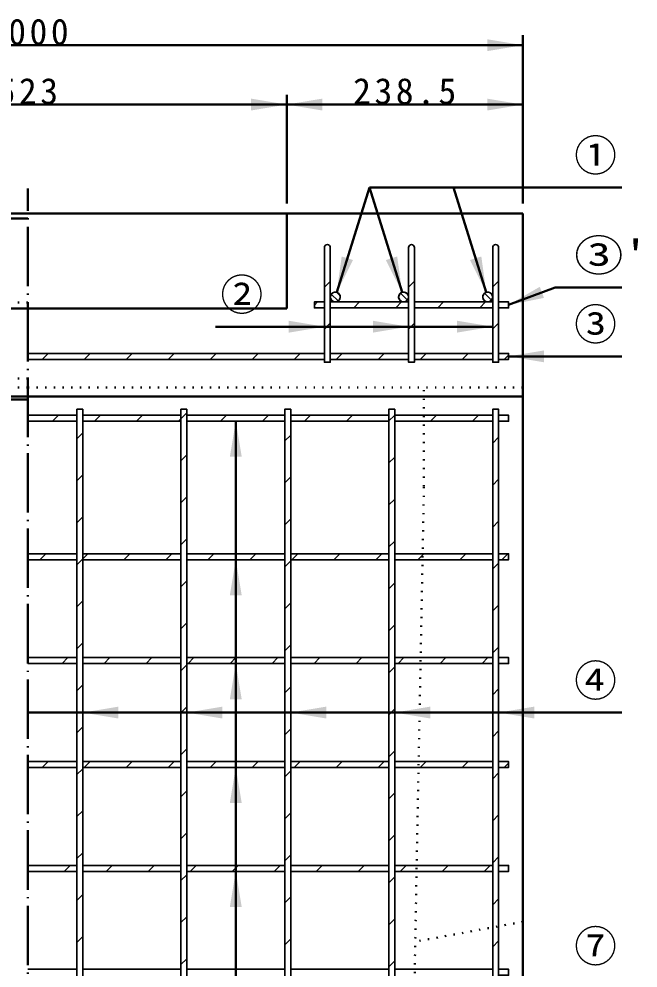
# Model space of a CAD drawing. Units: millimetres, scale not verified. Extents: x -2102 to 2102, y -1485 to 1485.
# Drawn here: x 403 to 1028, y -761 to 198 of the extents above; entities that cross this region are included whole.
import ezdxf
from ezdxf.enums import TextEntityAlignment as Align

# ---------------------------------------------------------------- set-up
doc = ezdxf.new("R2010")
doc.units = ezdxf.units.MM
doc.header["$LTSCALE"] = 5
doc.linetypes.add('DOTTED', pattern=[1.75, 0.25, -1.5])
doc.linetypes.add('LONG_DASHED_DOTTED', pattern=[15.25, 12, -1.5, 0.25, -1.5])
doc.layers.add('0-0_V-nasSTD', color=7, linetype='Continuous', lineweight=35)
doc.layers.add('0-1_0', color=7, linetype='Continuous', lineweight=50)
doc.styles.add('ＭＳ ゴシック', font='')
doc.styles.get('ＭＳ ゴシック').set_extended_font_data('MS Gothic')

msp = doc.modelspace()

# ---------------------------------------------------------------- linework, layer by layer
at = {"layer": '0-0_V-nasSTD', "lineweight": 50}
for p, q in [((756.606, 27.527), (723.592, -78.482)), ((756.606, 27.527), (789.619, -78.482)), ((756.606, 27.527), (1011.606, 27.527)), ((841.606, 27.527), (874.619, -78.482)), ((897.106, -91.256), (944.136, -73.559)), ((944.136, -73.559), (1011.606, -73.559)), ((881.106, -113.256), (601.106, -113.256)), ((897.106, -143.256), (1011.606, -143.256)), ((621.606, -1169.756), (621.606, -208.756)), ((1011.606, -503.256), (411.606, -503.256))]:
    msp.add_line(p, q, dxfattribs=at)
at = {"layer": '0-0_V-nasSTD'}
for p, q in [((711.106, -33.256), (711.106, -80.256)), ((717.106, -75.256), (717.106, -33.256)), ((802.106, -80.256), (802.106, -33.256)), ((887.106, -80.256), (887.106, -33.256)), ((881.106, -73.131), (887.106, -67.131)), ((711.106, -73.425), (717.106, -67.425)), ((796.106, -73.278), (802.106, -67.278)), ((718.087, -80.281), (725.08, -87.275)), ((723.27, -78.393), (726.968, -82.091)), ((786.405, -84.96), (789.402, -87.956)), ((787.919, -79.403), (794.959, -86.442)), ((796.106, -86.256), (796.106, -140.256)), ((871.5, -85.202), (874.16, -87.861)), ((872.839, -79.47), (879.891, -86.522)), ((701.106, -91.425), (704.275, -88.256)), ((717.106, -94.256), (796.106, -94.256)), ((789.032, -88.256), (724.16, -88.256)), ((740.701, -94.256), (746.701, -88.256)), ((783.128, -94.256), (789.128, -88.256)), ((874.048, -88.256), (802.106, -88.256)), ((881.106, -94.256), (802.106, -94.256)), ((825.554, -94.256), (831.554, -88.256)), ((867.981, -94.256), (873.981, -88.256)), ((711.106, -115.851), (717.106, -109.851)), ((796.106, -115.704), (802.106, -109.704)), ((881.106, -115.557), (887.106, -109.557)), ((426.143, -146.256), (432.143, -140.256)), ((468.569, -146.256), (474.569, -140.256)), ((510.996, -146.256), (516.996, -140.256)), ((553.422, -146.256), (559.422, -140.256)), ((595.848, -146.256), (601.848, -140.256)), ((638.275, -146.256), (644.275, -140.256)), ((680.701, -146.256), (686.701, -140.256)), ((723.128, -146.256), (729.128, -140.256)), ((765.554, -146.256), (771.554, -140.256)), ((807.981, -146.256), (813.981, -140.256)), ((850.407, -146.256), (856.407, -140.256)), ((892.833, -146.256), (897.106, -141.983)), ((411.606, -146.256), (711.106, -146.256)), ((461.106, -196.756), (461.106, -1086.756)), ((461.106, -196.756), (467.106, -196.756)), ((467.106, -196.756), (467.106, -1086.756)), ((563.799, -208.756), (572.106, -200.449)), ((566.106, -196.756), (566.106, -1086.756)), ((566.106, -196.756), (572.106, -196.756)), ((572.106, -196.756), (572.106, -1086.756)), ((671.106, -196.756), (671.106, -1086.756)), ((671.106, -196.756), (677.106, -196.756)), ((677.106, -196.756), (677.106, -1086.756)), ((776.106, -196.756), (776.106, -1086.756)), ((776.106, -196.756), (782.106, -196.756)), ((782.106, -196.756), (782.106, -1086.756)), ((881.106, -196.756), (881.106, -1086.756)), ((881.106, -196.756), (887.106, -196.756)), ((887.106, -196.756), (887.106, -1086.756)), ((461.106, -202.756), (411.606, -202.756)), ((461.106, -208.756), (411.606, -208.756)), ((436.52, -208.756), (442.52, -202.756)), ((566.106, -202.756), (467.106, -202.756)), ((566.106, -208.756), (467.106, -208.756)), ((478.946, -208.756), (484.946, -202.756)), ((521.373, -208.756), (527.373, -202.756)), ((671.106, -202.756), (572.106, -202.756)), ((671.106, -208.756), (572.106, -208.756)), ((606.226, -208.756), (612.226, -202.756)), ((648.652, -208.756), (654.652, -202.756)), ((776.106, -202.756), (677.106, -202.756)), ((776.106, -208.756), (677.106, -208.756)), ((691.078, -208.756), (697.078, -202.756)), ((733.505, -208.756), (739.505, -202.756)), ((775.931, -208.756), (782.106, -202.581)), ((881.106, -202.756), (782.106, -202.756)), ((881.106, -208.756), (782.106, -208.756)), ((818.358, -208.756), (824.358, -202.756)), ((860.784, -208.756), (866.784, -202.756)), ((887.106, -202.756), (897.106, -202.756)), ((887.106, -208.756), (897.106, -208.756)), ((897.106, -202.756), (897.106, -208.756)), ((461.106, -226.596), (467.106, -220.596)), ((671.106, -228.728), (677.106, -222.728)), ((881.106, -230.861), (887.106, -224.861)), ((566.106, -248.876), (572.106, -242.876)), ((776.106, -251.008), (782.106, -245.008)), ((461.106, -269.023), (467.106, -263.023)), ((671.106, -271.155), (677.106, -265.155)), ((881.106, -273.287), (887.106, -267.287)), ((566.106, -291.302), (572.106, -285.302)), ((776.106, -293.434), (782.106, -287.434)), ((461.106, -311.449), (467.106, -305.449)), ((671.106, -313.581), (677.106, -307.581)), ((881.106, -315.713), (887.106, -309.713)), ((566.106, -333.728), (572.106, -327.728)), ((776.106, -335.861), (782.106, -329.861)), ((461.106, -342.756), (411.606, -342.756)), ((423.799, -348.756), (429.799, -342.756)), ((461.106, -353.876), (472.226, -342.756)), ((566.106, -342.756), (467.106, -342.756)), ((508.652, -348.756), (514.652, -342.756)), ((551.078, -348.756), (557.078, -342.756)), ((671.106, -342.756), (572.106, -342.756)), ((593.505, -348.756), (599.505, -342.756)), ((635.931, -348.756), (641.931, -342.756)), ((776.106, -342.756), (677.106, -342.756)), ((678.358, -348.756), (684.358, -342.756)), ((720.784, -348.756), (726.784, -342.756)), ((763.21, -348.756), (769.21, -342.756)), ((881.106, -342.756), (782.106, -342.756)), ((805.637, -348.756), (811.637, -342.756)), ((848.063, -348.756), (854.063, -342.756)), ((887.106, -342.756), (897.106, -342.756)), ((890.49, -348.756), (896.49, -342.756)), ((897.106, -342.756), (897.106, -348.756)), ((461.106, -348.756), (411.606, -348.756)), ((566.106, -348.756), (467.106, -348.756)), ((671.106, -348.756), (572.106, -348.756)), ((671.106, -356.008), (677.106, -350.008)), ((776.106, -348.756), (677.106, -348.756)), ((881.106, -348.756), (782.106, -348.756)), ((881.106, -358.14), (887.106, -352.14)), ((887.106, -348.756), (897.106, -348.756)), ((566.106, -376.155), (572.106, -370.155)), ((776.106, -378.287), (782.106, -372.287)), ((461.106, -396.302), (467.106, -390.302)), ((671.106, -398.434), (677.106, -392.434)), ((881.106, -400.566), (887.106, -394.566)), ((566.106, -418.581), (572.106, -412.581)), ((776.106, -420.713), (782.106, -414.713)), ((461.106, -438.728), (467.106, -432.728)), ((671.106, -440.861), (677.106, -434.861)), ((881.106, -442.993), (887.106, -436.993)), ((461.106, -447.756), (411.606, -447.756)), ((446.078, -453.756), (452.078, -447.756)), ((566.106, -447.756), (467.106, -447.756)), ((488.505, -453.756), (494.505, -447.756)), ((530.931, -453.756), (536.931, -447.756)), ((671.106, -447.756), (572.106, -447.756)), ((573.358, -453.756), (579.358, -447.756)), ((615.784, -453.756), (621.784, -447.756)), ((658.21, -453.756), (664.21, -447.756)), ((776.106, -447.756), (677.106, -447.756)), ((700.637, -453.756), (706.637, -447.756)), ((743.063, -453.756), (749.063, -447.756)), ((881.106, -447.756), (782.106, -447.756)), ((785.49, -453.756), (791.49, -447.756)), ((827.916, -453.756), (833.916, -447.756)), ((870.342, -453.756), (876.342, -447.756)), ((887.106, -447.756), (897.106, -447.756)), ((897.106, -447.756), (897.106, -453.756)), ((461.106, -453.756), (411.606, -453.756)), ((566.106, -453.756), (467.106, -453.756)), ((566.106, -461.008), (572.106, -455.008)), ((671.106, -453.756), (572.106, -453.756)), ((776.106, -453.756), (677.106, -453.756)), ((776.106, -463.14), (782.106, -457.14)), ((881.106, -453.756), (782.106, -453.756)), ((887.106, -453.756), (897.106, -453.756)), ((461.106, -481.155), (467.106, -475.155)), ((671.106, -483.287), (677.106, -477.287)), ((881.106, -485.419), (887.106, -479.419)), ((566.106, -503.434), (572.106, -497.434)), ((776.106, -505.566), (782.106, -499.566)), ((461.106, -523.581), (467.106, -517.581)), ((671.106, -525.713), (677.106, -519.713)), ((881.106, -527.845), (887.106, -521.845)), ((566.106, -545.861), (572.106, -539.861)), ((776.106, -547.993), (782.106, -541.993)), ((461.106, -552.756), (411.606, -552.756)), ((425.931, -558.756), (431.931, -552.756)), ((566.106, -552.756), (467.106, -552.756)), ((468.358, -558.756), (474.358, -552.756)), ((510.784, -558.756), (516.784, -552.756)), ((553.21, -558.756), (559.21, -552.756)), ((671.106, -552.756), (572.106, -552.756)), ((595.637, -558.756), (601.637, -552.756)), ((638.063, -558.756), (644.063, -552.756)), ((776.106, -552.756), (677.106, -552.756)), ((680.49, -558.756), (686.49, -552.756)), ((722.916, -558.756), (728.916, -552.756)), ((765.342, -558.756), (771.342, -552.756)), ((881.106, -552.756), (782.106, -552.756)), ((807.769, -558.756), (813.769, -552.756)), ((850.195, -558.756), (856.195, -552.756)), ((887.106, -552.756), (897.106, -552.756)), ((892.622, -558.756), (897.106, -554.272)), ((897.106, -552.756), (897.106, -558.756)), ((461.106, -558.756), (411.606, -558.756)), ((461.106, -566.008), (467.106, -560.008)), ((566.106, -558.756), (467.106, -558.756)), ((671.106, -558.756), (572.106, -558.756)), ((671.106, -568.14), (677.106, -562.14)), ((776.106, -558.756), (677.106, -558.756)), ((881.106, -558.756), (782.106, -558.756)), ((881.106, -570.272), (887.106, -564.272)), ((887.106, -558.756), (897.106, -558.756)), ((566.106, -588.287), (572.106, -582.287)), ((776.106, -590.419), (782.106, -584.419)), ((461.106, -608.434), (467.106, -602.434)), ((671.106, -610.566), (677.106, -604.566)), ((881.106, -612.698), (887.106, -606.698)), ((566.106, -630.713), (572.106, -624.713)), ((776.106, -632.845), (782.106, -626.845)), ((461.106, -650.861), (467.106, -644.861)), ((671.106, -652.993), (677.106, -646.993)), ((881.106, -655.125), (887.106, -649.125)), ((461.106, -657.756), (411.606, -657.756)), ((448.21, -663.756), (454.21, -657.756)), ((566.106, -657.756), (467.106, -657.756)), ((490.637, -663.756), (496.637, -657.756)), ((533.063, -663.756), (539.063, -657.756)), ((671.106, -657.756), (572.106, -657.756)), ((575.49, -663.756), (581.49, -657.756)), ((617.916, -663.756), (623.916, -657.756)), ((660.342, -663.756), (666.342, -657.756)), ((776.106, -657.756), (677.106, -657.756)), ((702.769, -663.756), (708.769, -657.756)), ((745.195, -663.756), (751.195, -657.756)), ((881.106, -657.756), (782.106, -657.756)), ((787.622, -663.756), (793.622, -657.756)), ((830.048, -663.756), (836.048, -657.756)), ((872.475, -663.756), (878.475, -657.756)), ((887.106, -657.756), (897.106, -657.756)), ((897.106, -657.756), (897.106, -663.756)), ((461.106, -663.756), (411.606, -663.756)), ((566.106, -663.756), (467.106, -663.756)), ((566.106, -673.14), (572.106, -667.14)), ((671.106, -663.756), (572.106, -663.756)), ((776.106, -663.756), (677.106, -663.756)), ((776.106, -675.272), (782.106, -669.272)), ((881.106, -663.756), (782.106, -663.756)), ((887.106, -663.756), (897.106, -663.756)), ((461.106, -693.287), (467.106, -687.287)), ((671.106, -695.419), (677.106, -689.419)), ((881.106, -697.551), (887.106, -691.551)), ((566.106, -715.566), (572.106, -709.566)), ((776.106, -717.698), (782.106, -711.698)), ((461.106, -735.713), (467.106, -729.713)), ((671.106, -737.845), (677.106, -731.845)), ((881.106, -739.977), (887.106, -733.977)), ((566.106, -757.993), (572.106, -751.993)), ((776.106, -760.125), (782.106, -754.125))]:
    msp.add_line(p, q, dxfattribs=at)
at = {"layer": '0-0_V-nasSTD', "linetype": 'DOTTED', "lineweight": 50}
for p, q in [((411.606, -88.756), (156.106, -88.756)), ((411.606, -165.475), (163.293, -165.475))]:
    msp.add_line(p, q, dxfattribs=at)
at = {"layer": '0-0_V-nasSTD'}
for points in [[(796.106, -33.256), (796.106, -46.178), (796.106, -75.256)], [(881.106, -33.256), (881.106, -46.178), (881.106, -75.256)], [(711.106, -86.256), (711.106, -140.256), (411.606, -140.256)], [(711.106, -146.256), (711.106, -149.256), (717.106, -149.256), (717.106, -146.256), (749.767, -146.256), (796.106, -146.256), (796.106, -149.256), (802.106, -149.256), (802.106, -146.256), (848.042, -146.256), (881.106, -146.256), (881.106, -149.256), (887.106, -149.256), (887.106, -146.256), (897.106, -146.256), (897.106, -140.256), (887.106, -140.256), (887.106, -86.256)], [(796.106, -140.256), (747.455, -140.256), (717.106, -140.256), (717.106, -86.256)], [(802.106, -86.256), (802.106, -140.256), (850.391, -140.256), (881.106, -140.256), (881.106, -86.256)], [(711.106, -88.256), (701.106, -88.256), (701.106, -91.256), (701.106, -94.256), (711.106, -94.256)], [(887.106, -94.256), (897.106, -94.256), (897.106, -88.256), (887.106, -88.256)], [(411.606, -202.756), (461.106, -202.756), (461.106, -196.756), (467.106, -196.756), (467.106, -202.756), (566.106, -202.756), (566.106, -196.756), (572.106, -196.756), (572.106, -202.756), (671.106, -202.756), (671.106, -196.756), (677.106, -196.756), (677.106, -202.756), (776.106, -202.756), (776.106, -196.756), (782.106, -196.756), (782.106, -202.756), (881.106, -202.756), (881.106, -196.756), (887.106, -196.756), (887.106, -202.756), (897.106, -202.756), (897.106, -208.756), (887.106, -208.756), (887.106, -342.756), (897.106, -342.756), (897.106, -348.756), (887.106, -348.756), (887.106, -447.756), (897.106, -447.756), (897.106, -453.756), (887.106, -453.756), (887.106, -552.756), (897.106, -552.756), (897.106, -558.756), (887.106, -558.756), (887.106, -657.756), (897.106, -657.756), (897.106, -663.756), (887.106, -663.756)], [(411.606, -342.756), (461.106, -342.756), (461.106, -208.756), (411.606, -208.756)], [(411.606, -447.756), (461.106, -447.756), (461.106, -348.756), (411.606, -348.756)], [(411.606, -552.756), (461.106, -552.756), (461.106, -453.756), (411.606, -453.756)], [(411.606, -657.756), (461.106, -657.756), (461.106, -558.756), (411.606, -558.756)], [(411.606, -762.756), (461.106, -762.756), (461.106, -663.756), (411.606, -663.756)], [(887.106, -663.756), (887.106, -762.756), (897.106, -762.756), (897.106, -768.756), (887.106, -768.756), (887.106, -867.756), (897.106, -867.756), (897.106, -873.756), (887.106, -873.756), (887.106, -972.756), (897.106, -972.756), (897.106, -978.756), (887.106, -978.756), (887.106, -1077.756), (897.106, -1077.756), (897.106, -1083.756), (887.106, -1083.756), (887.106, -1086.756)]]:
    msp.add_lwpolyline(points, dxfattribs=at)
for points in [[(566.106, -208.756), (566.106, -342.756), (467.106, -342.756), (467.106, -208.756)], [(671.106, -208.756), (671.106, -342.756), (572.106, -342.756), (572.106, -208.756)], [(776.106, -208.756), (776.106, -342.756), (677.106, -342.756), (677.106, -208.756)], [(881.106, -208.756), (881.106, -342.756), (782.106, -342.756), (782.106, -208.756)], [(566.106, -348.756), (566.106, -447.756), (467.106, -447.756), (467.106, -348.756)], [(671.106, -348.756), (671.106, -447.756), (572.106, -447.756), (572.106, -348.756)], [(776.106, -348.756), (776.106, -447.756), (677.106, -447.756), (677.106, -348.756)], [(881.106, -348.756), (881.106, -447.756), (782.106, -447.756), (782.106, -348.756)], [(566.106, -453.756), (566.106, -552.756), (467.106, -552.756), (467.106, -453.756)], [(572.106, -453.756), (572.106, -552.756), (671.106, -552.756), (671.106, -453.756)], [(776.106, -453.756), (776.106, -552.756), (677.106, -552.756), (677.106, -453.756)], [(881.106, -453.756), (881.106, -552.756), (782.106, -552.756), (782.106, -453.756)], [(566.106, -558.756), (566.106, -657.756), (467.106, -657.756), (467.106, -558.756)], [(671.106, -558.756), (671.106, -657.756), (572.106, -657.756), (572.106, -558.756)], [(776.106, -558.756), (776.106, -657.756), (677.106, -657.756), (677.106, -558.756)], [(881.106, -558.756), (881.106, -657.756), (782.106, -657.756), (782.106, -558.756)], [(566.106, -663.756), (566.106, -762.756), (467.106, -762.756), (467.106, -663.756)], [(572.106, -663.756), (572.106, -762.756), (671.106, -762.756), (671.106, -663.756)], [(776.106, -663.756), (776.106, -762.756), (677.106, -762.756), (677.106, -663.756)], [(782.106, -663.756), (782.106, -762.756), (881.106, -762.756), (881.106, -663.756)]]:
    msp.add_lwpolyline(points, close=True, dxfattribs=at)
for centre, radius, start, end in [((714.106, -33.256), 3, 0, 180), ((799.106, -33.256), 3, 0, 180), ((884.106, -33.256), 3, 0, 180), ((722.106, -83.256), 5, 294.26558, 180), ((722.106, -83.256), 5, 180, 270), ((791.106, -83.256), 5, 0, 245.50323), ((791.106, -83.256), 5, 270, 0), ((876.106, -83.256), 5, 0, 245.69802), ((876.106, -83.256), 5, 270, 0), ((722.106, -83.256), 5, 270, 294.26558), ((791.106, -83.256), 5, 245.50323, 270), ((876.106, -83.256), 5, 245.69802, 270)]:
    msp.add_arc(centre, radius, start, end, dxfattribs=at)
for points in [[(875.606, 165.244), (875.606, 177.244), (911.606, 171.244)], [(637.106, 105.244), (637.106, 117.244), (673.106, 111.244)], [(673.106, 111.244), (709.106, 105.244), (709.106, 117.244)], [(875.606, 105.244), (875.606, 117.244), (911.606, 111.244)], [(723.592, -78.482), (728.568, -42.326), (734.296, -44.11)], [(723.592, -78.482), (734.296, -44.11), (740.025, -45.894)], [(773.186, -45.894), (778.915, -44.11), (789.619, -78.482)], [(778.915, -44.11), (784.643, -42.326), (789.619, -78.482)], [(858.186, -45.894), (863.915, -44.11), (874.619, -78.482)], [(863.915, -44.11), (869.643, -42.326), (874.619, -78.482)], [(897.106, -91.256), (928.686, -72.962), (930.799, -78.577)], [(897.106, -91.256), (930.799, -78.577), (932.912, -84.193)], [(675.106, -119.256), (675.106, -107.256), (711.106, -113.256)], [(760.106, -119.256), (760.106, -107.256), (796.106, -113.256)], [(845.106, -119.256), (845.106, -107.256), (881.106, -113.256)], [(897.106, -143.256), (933.106, -149.256), (933.106, -137.256)], [(615.606, -244.756), (621.606, -208.756), (627.606, -244.756)], [(615.606, -384.756), (621.606, -348.756), (627.606, -384.756)], [(615.606, -489.756), (621.606, -453.756), (627.606, -489.756)], [(467.106, -503.256), (503.106, -509.256), (503.106, -497.256)], [(572.106, -503.256), (608.106, -509.256), (608.106, -497.256)], [(677.106, -503.256), (713.106, -509.256), (713.106, -497.256)], [(782.106, -503.256), (818.106, -509.256), (818.106, -497.256)], [(887.106, -503.256), (923.106, -509.256), (923.106, -497.256)], [(615.606, -594.756), (621.606, -558.756), (627.606, -594.756)], [(615.606, -699.756), (621.606, -663.756), (627.606, -699.756)]]:
    msp.add_solid(points, dxfattribs=at)
at = {"layer": '0-1_0'}
for p, q in [((911.606, 11.244), (911.606, 181.244)), ((-88.394, 171.244), (911.606, 171.244)), ((673.106, 11.244), (673.106, 121.244)), ((150.106, 111.244), (673.106, 111.244)), ((673.106, 111.244), (911.606, 111.244)), ((673.106, 1.244), (150.106, 1.244)), ((673.106, 1.244), (911.606, 1.244)), ((673.106, 1.244), (673.106, -94.756)), ((911.606, 1.244), (911.606, -183.756)), ((150.106, -3.756), (411.606, -3.756)), ((911.606, -174.756), (911.606, -1114.756)), ((-88.394, -183.756), (911.606, -183.756)), ((-88.394, -186.756), (411.606, -186.756))]:
    msp.add_line(p, q, dxfattribs=at)
at = {"layer": '0-1_0', "linetype": 'LONG_DASHED_DOTTED'}
msp.add_line((411.606, -1139.756), (411.606, 26.244), dxfattribs=at)
at = {"layer": '0-1_0', "lineweight": 35}
for p, q in [((711.106, -33.256), (711.106, -149.256)), ((717.106, -33.256), (717.106, -149.256)), ((717.106, -75.256), (717.106, -33.256)), ((802.106, -33.256), (802.106, -149.256)), ((802.106, -80.256), (802.106, -33.256)), ((887.106, -33.256), (887.106, -149.256)), ((887.106, -80.256), (887.106, -33.256)), ((796.106, -46.178), (796.106, -75.256)), ((881.106, -46.178), (881.106, -75.256)), ((796.106, -86.256), (796.106, -140.256)), ((881.106, -86.256), (881.106, -140.256)), ((711.106, -88.256), (701.106, -88.256)), ((701.106, -88.256), (701.106, -94.256)), ((701.106, -94.256), (711.106, -94.256)), ((796.106, -88.256), (717.106, -88.256)), ((717.106, -88.256), (796.106, -88.256)), ((796.106, -94.256), (717.106, -94.256)), ((796.106, -94.256), (717.106, -94.256)), ((796.106, -88.256), (796.106, -94.256)), ((881.106, -88.256), (802.106, -88.256)), ((802.106, -94.256), (802.106, -88.256)), ((881.106, -94.256), (802.106, -94.256)), ((881.106, -88.256), (881.106, -94.256)), ((887.106, -88.256), (897.106, -88.256)), ((887.106, -94.256), (897.106, -94.256)), ((897.106, -88.256), (897.106, -94.256)), ((411.606, -140.256), (711.106, -140.256)), ((796.106, -140.256), (717.106, -140.256)), ((881.106, -140.256), (802.106, -140.256)), ((887.106, -140.256), (897.106, -140.256)), ((897.106, -140.256), (897.106, -146.256)), ((711.106, -149.256), (717.106, -149.256)), ((796.106, -146.256), (717.106, -146.256)), ((881.106, -146.256), (802.106, -146.256)), ((887.106, -146.256), (897.106, -146.256))]:
    msp.add_line(p, q, dxfattribs=at)
at = {"layer": '0-1_0', "linetype": 'DOTTED'}
for p, q in [((-88.394, -174.756), (411.606, -174.756)), ((411.606, -174.756), (911.606, -174.756)), ((811.606, -274.756), (811.606, -174.756)), ((798.165, -985.196), (811.606, -274.756)), ((911.606, -714.756), (802.903, -734.756))]:
    msp.add_line(p, q, dxfattribs=at)
at = {"layer": '0-1_0'}
msp.add_lwpolyline([(673.106, -94.756), (150.106, -94.756), (150.106, 1.244)], dxfattribs=at)
at = {"layer": '0-1_0', "lineweight": 35}
for points in [[(796.106, -33.256), (796.106, -149.256), (802.106, -149.256)], [(881.106, -33.256), (881.106, -149.256), (887.106, -149.256)], [(711.106, -86.256), (711.106, -140.256), (711.106, -146.256), (711.106, -149.256), (717.106, -149.256), (717.106, -146.256), (749.767, -146.256)], [(747.455, -140.256), (717.106, -140.256), (717.106, -86.256)], [(796.106, -80.256), (796.106, -149.256), (796.106, -86.256)], [(850.391, -140.256), (802.106, -140.256), (802.106, -86.256)], [(881.106, -80.256), (881.106, -149.256), (881.106, -86.256)], [(881.106, -146.256), (881.106, -149.256), (887.106, -149.256), (887.106, -146.256), (897.106, -146.256), (897.106, -140.256), (887.106, -140.256), (887.106, -86.256)], [(711.106, -88.256), (701.106, -88.256), (701.106, -91.256), (701.106, -94.256), (711.106, -94.256)], [(881.106, -94.256), (802.106, -94.256), (802.106, -88.256), (881.106, -88.256)], [(887.106, -94.256), (897.106, -94.256), (897.106, -88.256), (887.106, -88.256)], [(411.606, -146.256), (711.106, -146.256), (711.106, -140.256)], [(796.106, -146.256), (796.106, -149.256), (802.106, -149.256), (802.106, -146.256), (848.042, -146.256)]]:
    msp.add_lwpolyline(points, dxfattribs=at)
for centre in [(722.106, -83.256), (791.106, -83.256), (876.106, -83.256)]:
    msp.add_circle(centre, 5, dxfattribs=at)
for centre, radius, start, end in [((714.106, -33.256), 3, 0, 180), ((714.106, -33.256), 3, 0, 180), ((799.106, -33.256), 3, 0, 180), ((799.106, -33.256), 3, 0, 180), ((884.106, -33.256), 3, 0, 180), ((884.106, -33.256), 3, 0, 180), ((722.106, -83.256), 5, 294.26558, 180), ((722.106, -83.256), 5, 180, 270), ((791.106, -83.256), 5, 0, 245.50323), ((791.106, -83.256), 5, 270, 0), ((876.106, -83.256), 5, 0, 245.69802), ((876.106, -83.256), 5, 270, 0), ((722.106, -83.256), 5, 270, 294.26558), ((791.106, -83.256), 5, 245.50323, 270), ((876.106, -83.256), 5, 245.69802, 270)]:
    msp.add_arc(centre, radius, start, end, dxfattribs=at)

# ---------------------------------------------------------------- texts
at = {"layer": '0-0_V-nasSTD', "style": 'ＭＳ ゴシック'}
for s, p in [('①', (963.406, 34.527)), ('②', (606.106, -106.256)), ('③', (963.406, -136.256)), ('④', (963.406, -496.256)), ('⑦', (963.406, -764.756))]:
    msp.add_text(s, height=31.67, dxfattribs=at).set_placement(p, align=Align.BOTTOM_LEFT)
at = {"layer": '0-0_V-nasSTD', "style": 'ＭＳ ゴシック', "width": 1.15}
msp.add_text("③'", height=31.67, dxfattribs=at).set_placement((963.406, -66.559), align=Align.BOTTOM_LEFT)
at = {"layer": '0-0_V-nasSTD', "char_height": 26.39, "attachment_point": 7, "style": 'ＭＳ ゴシック'}
for s, insert in [('\\T1.2;1000', (370.206, 171.244)), ('\\T1.2;523', (381.006, 111.244)), ('\\T1.2;238.5', (740.156, 111.244))]:
    msp.add_mtext(s, dxfattribs=dict(at, insert=insert))

doc.saveas('drawing.dxf')
